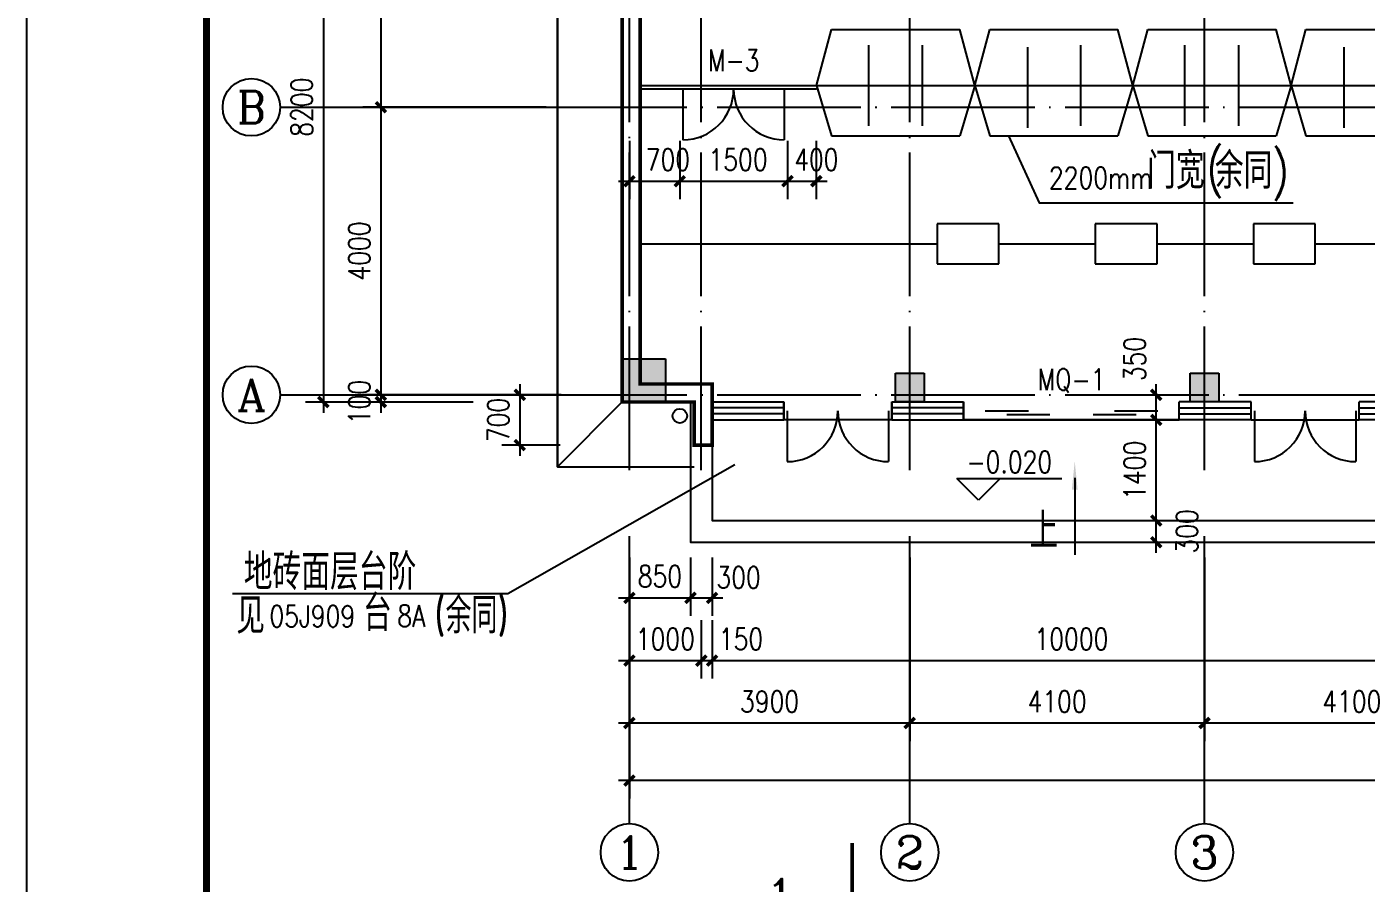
# Model space of a CAD drawing. Extents: x 535358 to 858566, y -185481 to -98609.
# Drawn here: x 711784 to 730418, y -143660 to -131748 of the extents above; entities that cross this region are included whole.
import ezdxf
from ezdxf.enums import TextEntityAlignment as Align

# ---------------------------------------------------------------- set-up
doc = ezdxf.new("R2010")
doc.units = 0
doc.header["$LTSCALE"] = 1000
doc.header["$MEASUREMENT"] = 0
doc.linetypes.add('DOTE', pattern=[2.42, 2, -0.2, 0.02, -0.2])
doc.layers.get('0').update_dxf_attribs({"linetype": 'CONTINUOUS'})
doc.layers.get('DEFPOINTS').update_dxf_attribs({"linetype": 'CONTINUOUS'})
for name, color, linetype in [('1', 3, 'CONTINUOUS'), ('APRO', 2, 'CONTINUOUS'), ('AXIS', 3, 'CONTINUOUS'), ('AXIS_TEXT', 3, 'CONTINUOUS'), ('COLUMN', 7, 'CONTINUOUS'), ('DOTE', 1, 'DOTE'), ('LEVL', 3, 'CONTINUOUS'), ('PUB_DIM', 3, 'CONTINUOUS'), ('PUB_SYMB', 3, 'CONTINUOUS'), ('PUB_SYMB_TEXT', 7, 'CONTINUOUS'), ('PUB_TEXT', 7, 'CONTINUOUS'), ('PUB_TITLE', 4, 'CONTINUOUS'), ('PUB_WALL', 255, 'CONTINUOUS'), ('ROOF', 4, 'CONTINUOUS'), ('SOLID_HATCH', 251, 'CONTINUOUS'), ('STAIR', 2, 'CONTINUOUS'), ('WALL', 151, 'CONTINUOUS'), ('WINDOW', 2, 'CONTINUOUS'), ('WINDOW_GROUND', 2, 'CONTINUOUS'), ('WINDOW_TEXT', 7, 'CONTINUOUS'), ('变形缝线', 8, 'CONTINUOUS')]:
    doc.layers.add(name, color=color, linetype=linetype)
doc.styles.add('-GBCBIGGBENOR', font='GBENOR.shx', dxfattribs={"bigfont": 'GBCBIG.shx'})
doc.styles.add('-HZTXTGBENOR', font='GBENOR.shx', dxfattribs={"bigfont": 'HZTXT.shx'})
doc.styles.add('_HZTXT', font='txt.shx', dxfattribs={"width": 0.8, "bigfont": 'HZTXT.shx'})
doc.styles.add('_SIMPLEX', font='SIMPLEX.shx', dxfattribs={"width": 0.8})
doc.styles.add('COMP', font='COMPLEX.shx', dxfattribs={"bigfont": 'hztxt'})
doc.styles.add('COMPLEX', font='COMPLEX.shx')
doc.styles.add('dim_font', font='SIMPLEX.shx', dxfattribs={"width": 0.8})
doc.styles.add('SIMPLEX', font='SIMPLEX.SHX')
doc.dimstyles.new('DIMN', dxfattribs={"dimtxt": 300, "dimasz": 100, "dimexe": 250, "dimexo": 300, "dimgap": 0, "dimtad": 0, "dimdec": 0, "dimzin": 0, "dimdsep": 46, "dimtxsty": 'dim_font', "dimblk": 'ARCHTICK', "dimcen": 0.09, "dimdle": 150, "dimclrt": 7, "dimazin": 0, "dimtfac": 1, "dimtdec": 0, "dimtix": 1, "dimtmove": 2, "dimatfit": 3, "dimldrblk": 'ARCHTICK', "dimfxl": 1, "dimtvp": 1, "dimtolj": 1, "dimtzin": 0, "dimarcsym": 0})

# ---------------------------------------------------------------- blocks, each defined once
blk = doc.blocks.new('_wblk')
for p, q in [((-0.5, 0.5), (0.5, 0.5)), ((0.5, 0.167), (-0.5, 0.167)), ((0.5, -0.167), (-0.5, -0.167)), ((-0.5, -0.5), (0.5, -0.5))]:
    blk.add_line(p, q)
at = {"layer": 'WINDOW_TEXT', "style": 'SIMPLEX', "flags": 9}
blk.add_attdef('A', text='', height=1, dxfattribs=at).set_placement((0, 1.5), align=Align.MIDDLE)
blk = doc.blocks.new('_dblk1')
for p, q in [((-0.47, 0), (-0.47, -0.47)), ((0.47, 0), (0.47, -0.47))]:
    blk.add_line(p, q)
for centre, start, end in [((-0.47, 0), 270, 0), ((0.47, 0), 180, 270)]:
    blk.add_arc(centre, 0.47, start, end)
at = {"layer": 'WINDOW_TEXT', "style": 'SIMPLEX', "flags": 9}
blk.add_attdef('A', text='', height=1, dxfattribs=at).set_placement((0, 1.5), align=Align.MIDDLE)
blk = doc.blocks.new('UC1E3PXU')
for p, q in [((-0.375, 0.1111), (-0.125, 0.1111)), ((0.125, 0.1111), (0.375, 0.1111)), ((-0.25, -0.1111), (-0.5, -0.1111)), ((0.5, -0.1111), (0.25, -0.1111))]:
    blk.add_line(p, q)
blk = doc.blocks.new('_FZH')
for p, q in [((-0.5, 0.5), (-0.5, -0.5)), ((0.5, 0.5), (-0.5, 0.5)), ((0.5, -0.5), (0.5, 0.5)), ((-0.5, -0.5), (0.5, -0.5))]:
    blk.add_line(p, q)
at = {"layer": 'SOLID_HATCH'}
blk.add_solid([(0.5, 0.5), (0.5, -0.5), (-0.5, 0.5), (-0.5, -0.5)], dxfattribs=at)
blk = doc.blocks.new('_A3ZZY')
for p, q in [((-0.47, 0), (-0.47, -0.47)), ((0.47, 0), (0.47, -0.47))]:
    blk.add_line(p, q)
for centre, start, end in [((-0.47, 0), 270, 0), ((0.47, 0), 180, 270)]:
    blk.add_arc(centre, 0.47, start, end)
blk = doc.blocks.new('_archtick')
at = {"const_width": 0.5}
blk.add_lwpolyline([(-0.7, -0.7), (0.7, 0.7)], dxfattribs=at)
blk = doc.blocks.new('*D252')
at = {"layer": 'DEFPOINTS', "color": 0, "transparency": 16777216}
for p in [(720168, -133035), (720868, -133035), (720868, -133896)]:
    blk.add_point(p, dxfattribs=at)
at = {"layer": 'PUB_DIM', "color": 0, "lineweight": -2, "transparency": 16777216}
for p, q in [((720168, -133335), (720168, -134146)), ((720868, -133335), (720868, -134146)), ((720018, -133896), (721018, -133896))]:
    blk.add_line(p, q, dxfattribs=at)
at = {"layer": 'PUB_DIM', "color": 0, "lineweight": -2, "transparency": 16777216, "xscale": 100, "yscale": 100, "zscale": 100, "rotation": 180}
blk.add_blockref('_archtick', (720168, -133896), dxfattribs=at)
at = {"layer": 'PUB_DIM', "color": 0, "lineweight": -2, "transparency": 16777216, "xscale": 100, "yscale": 100, "zscale": 100}
blk.add_blockref('_archtick', (720868, -133896), dxfattribs=at)
at = {"layer": 'PUB_DIM', "color": 7, "transparency": 16777216, "insert": (720703, -133596), "char_height": 300, "attachment_point": 5, "style": 'dim_font'}
blk.add_mtext('\\A1;700', dxfattribs=at)
blk = doc.blocks.new('_axiso')
blk.add_circle((0, 0), 0.5)
at = {"layer": 'AXIS_TEXT', "style": 'COMPLEX', "width": 1.041667}
blk.add_attdef('A', text='', height=0.56, dxfattribs=at).set_placement((-0.25, -0.28), (0.25, -0.28), align=Align.FIT)
blk = doc.blocks.new('*D256')
at = {"layer": 'AXIS', "color": 0, "lineweight": -2, "transparency": 16777216}
for p, q in [((716710, -128717), (716710, -133017)), ((719010, -128867), (716460, -128867)), ((719010, -132867), (716460, -132867))]:
    blk.add_line(p, q, dxfattribs=at)
at = {"layer": 'DEFPOINTS', "color": 0, "transparency": 16777216}
for p in [(719310, -128867), (716710, -132867), (719310, -132867)]:
    blk.add_point(p, dxfattribs=at)
at = {"layer": 'AXIS', "color": 0, "lineweight": -2, "transparency": 16777216, "xscale": 100, "yscale": 100, "zscale": 100}
for p, rotation in [((716710, -128867), 90), ((716710, -132867), 270)]:
    blk.add_blockref('_archtick', p, dxfattribs=dict(at, rotation=rotation))
at = {"layer": 'AXIS', "color": 7, "transparency": 16777216, "insert": (716410, -130867), "char_height": 300, "attachment_point": 5, "rotation": 90, "style": 'dim_font'}
blk.add_mtext('\\A1;4000', dxfattribs=at)
blk = doc.blocks.new('*D257')
at = {"layer": 'AXIS', "color": 0, "lineweight": -2, "transparency": 16777216}
for p, q in [((716710, -132717), (716710, -137017)), ((719010, -132867), (716460, -132867)), ((719010, -136867), (716460, -136867))]:
    blk.add_line(p, q, dxfattribs=at)
at = {"layer": 'DEFPOINTS', "color": 0, "transparency": 16777216}
for p in [(719310, -132867), (716710, -136867), (719310, -136867)]:
    blk.add_point(p, dxfattribs=at)
at = {"layer": 'AXIS', "color": 0, "lineweight": -2, "transparency": 16777216, "xscale": 100, "yscale": 100, "zscale": 100}
for p, rotation in [((716710, -132867), 90), ((716710, -136867), 270)]:
    blk.add_blockref('_archtick', p, dxfattribs=dict(at, rotation=rotation))
at = {"layer": 'AXIS', "color": 7, "transparency": 16777216, "insert": (716410, -134867), "char_height": 300, "attachment_point": 5, "rotation": 90, "style": 'dim_font'}
blk.add_mtext('\\A1;4000', dxfattribs=at)
blk = doc.blocks.new('*D258')
at = {"layer": 'AXIS', "color": 0, "lineweight": -2, "transparency": 16777216}
for p, q in [((716710, -136717), (716710, -137117)), ((719010, -136867), (716460, -136867)), ((717993, -136967), (716460, -136967))]:
    blk.add_line(p, q, dxfattribs=at)
at = {"layer": 'DEFPOINTS', "color": 0, "transparency": 16777216}
for p in [(719310, -136867), (716710, -136967), (718293, -136967)]:
    blk.add_point(p, dxfattribs=at)
at = {"layer": 'AXIS', "color": 0, "lineweight": -2, "transparency": 16777216, "xscale": 100, "yscale": 100, "zscale": 100}
for p, rotation in [((716710, -136867), 90), ((716710, -136967), 270)]:
    blk.add_blockref('_archtick', p, dxfattribs=dict(at, rotation=rotation))
at = {"layer": 'AXIS', "color": 7, "transparency": 16777216, "insert": (716410, -136968), "char_height": 300, "attachment_point": 5, "rotation": 90, "style": 'dim_font'}
blk.add_mtext('\\A1;100', dxfattribs=at)
blk = doc.blocks.new('*D259')
at = {"layer": 'AXIS', "color": 0, "lineweight": -2, "transparency": 16777216}
for p, q in [((715910, -128617), (715910, -137117)), ((717993, -128767), (715660, -128767)), ((717993, -136967), (715660, -136967))]:
    blk.add_line(p, q, dxfattribs=at)
at = {"layer": 'DEFPOINTS', "color": 0, "transparency": 16777216}
for p in [(718293, -128767), (715910, -136967), (718293, -136967)]:
    blk.add_point(p, dxfattribs=at)
at = {"layer": 'AXIS', "color": 0, "lineweight": -2, "transparency": 16777216, "xscale": 100, "yscale": 100, "zscale": 100}
for p, rotation in [((715910, -128767), 90), ((715910, -136967), 270)]:
    blk.add_blockref('_archtick', p, dxfattribs=dict(at, rotation=rotation))
at = {"layer": 'AXIS', "color": 7, "transparency": 16777216, "insert": (715610, -132867), "char_height": 300, "attachment_point": 5, "rotation": 90, "style": 'dim_font'}
blk.add_mtext('\\A1;8200', dxfattribs=at)
blk = doc.blocks.new('*D265')
at = {"layer": 'AXIS', "color": 0, "lineweight": -2, "transparency": 16777216}
for p, q in [((728168, -139132), (728168, -141682)), ((732268, -139132), (732268, -141682)), ((732418, -141432), (728018, -141432))]:
    blk.add_line(p, q, dxfattribs=at)
at = {"layer": 'DEFPOINTS', "color": 0, "transparency": 16777216}
for p in [(728168, -138832), (732268, -138832), (728168, -141432)]:
    blk.add_point(p, dxfattribs=at)
at = {"layer": 'AXIS', "color": 0, "lineweight": -2, "transparency": 16777216, "xscale": 100, "yscale": 100, "zscale": 100, "rotation": 180}
blk.add_blockref('_archtick', (728168, -141432), dxfattribs=at)
at = {"layer": 'AXIS', "color": 0, "lineweight": -2, "transparency": 16777216, "xscale": 100, "yscale": 100, "zscale": 100}
blk.add_blockref('_archtick', (732268, -141432), dxfattribs=at)
at = {"layer": 'AXIS', "color": 7, "transparency": 16777216, "insert": (730218, -141132), "char_height": 300, "attachment_point": 5, "style": 'dim_font'}
blk.add_mtext('\\A1;4100', dxfattribs=at)
blk = doc.blocks.new('*D266')
at = {"layer": 'AXIS', "color": 0, "lineweight": -2, "transparency": 16777216}
for p, q in [((724068, -139132), (724068, -141682)), ((728168, -139132), (728168, -141682)), ((728318, -141432), (723918, -141432))]:
    blk.add_line(p, q, dxfattribs=at)
at = {"layer": 'DEFPOINTS', "color": 0, "transparency": 16777216}
for p in [(724068, -138832), (728168, -138832), (724068, -141432)]:
    blk.add_point(p, dxfattribs=at)
at = {"layer": 'AXIS', "color": 0, "lineweight": -2, "transparency": 16777216, "xscale": 100, "yscale": 100, "zscale": 100, "rotation": 180}
blk.add_blockref('_archtick', (724068, -141432), dxfattribs=at)
at = {"layer": 'AXIS', "color": 0, "lineweight": -2, "transparency": 16777216, "xscale": 100, "yscale": 100, "zscale": 100}
blk.add_blockref('_archtick', (728168, -141432), dxfattribs=at)
at = {"layer": 'AXIS', "color": 7, "transparency": 16777216, "insert": (726118, -141132), "char_height": 300, "attachment_point": 5, "style": 'dim_font'}
blk.add_mtext('\\A1;4100', dxfattribs=at)
blk = doc.blocks.new('*D267')
at = {"layer": 'AXIS', "color": 0, "lineweight": -2, "transparency": 16777216}
for p, q in [((720168, -139132), (720168, -141682)), ((724068, -139132), (724068, -141682)), ((724218, -141432), (720018, -141432))]:
    blk.add_line(p, q, dxfattribs=at)
at = {"layer": 'DEFPOINTS', "color": 0, "transparency": 16777216}
for p in [(720168, -138832), (724068, -138832), (720168, -141432)]:
    blk.add_point(p, dxfattribs=at)
at = {"layer": 'AXIS', "color": 0, "lineweight": -2, "transparency": 16777216, "xscale": 100, "yscale": 100, "zscale": 100, "rotation": 180}
blk.add_blockref('_archtick', (720168, -141432), dxfattribs=at)
at = {"layer": 'AXIS', "color": 0, "lineweight": -2, "transparency": 16777216, "xscale": 100, "yscale": 100, "zscale": 100}
blk.add_blockref('_archtick', (724068, -141432), dxfattribs=at)
at = {"layer": 'AXIS', "color": 7, "transparency": 16777216, "insert": (722118, -141132), "char_height": 300, "attachment_point": 5, "style": 'dim_font'}
blk.add_mtext('\\A1;3900', dxfattribs=at)
blk = doc.blocks.new('*D157')
at = {"layer": 'AXIS', "color": 0, "lineweight": -2, "transparency": 16777216}
for p, q in [((720168, -139132), (720168, -142482)), ((747268, -139132), (747268, -142482)), ((747418, -142232), (720018, -142232))]:
    blk.add_line(p, q, dxfattribs=at)
at = {"layer": 'DEFPOINTS', "color": 0, "transparency": 16777216}
for p in [(720168, -138832), (747268, -138832), (720168, -142232)]:
    blk.add_point(p, dxfattribs=at)
at = {"layer": 'AXIS', "color": 0, "lineweight": -2, "transparency": 16777216, "xscale": 100, "yscale": 100, "zscale": 100, "rotation": 180}
blk.add_blockref('_archtick', (720168, -142232), dxfattribs=at)
at = {"layer": 'AXIS', "color": 0, "lineweight": -2, "transparency": 16777216, "xscale": 100, "yscale": 100, "zscale": 100}
blk.add_blockref('_archtick', (747268, -142232), dxfattribs=at)
at = {"layer": 'AXIS', "color": 7, "transparency": 16777216, "insert": (733718, -141932), "char_height": 300, "attachment_point": 5, "style": 'dim_font'}
blk.add_mtext('\\A1;27100', dxfattribs=at)
blk = doc.blocks.new('_ARROW')
blk.add_solid([(0, 0), (-1, 0.1), (-1, -0.1)])
blk = doc.blocks.new('_section')
at = {"const_width": 0.1}
blk.add_lwpolyline([(1, 0), (0, 0), (0, 1.5)], dxfattribs=at)
at = {"layer": 'PUB_SYMB_TEXT', "style": 'COMP'}
blk.add_attdef('A', text='', height=1, dxfattribs=at).set_placement((2, 0), align=Align.MIDDLE)
blk = doc.blocks.new('*D166')
at = {"layer": 'DEFPOINTS', "color": 0, "transparency": 16777216}
for p in [(726635, -137217), (727497, -137217), (726635, -138617)]:
    blk.add_point(p, dxfattribs=at)
at = {"layer": 'PUB_DIM', "color": 0, "lineweight": -2, "transparency": 16777216}
for p, q in [((727497, -138767), (727497, -137067)), ((726935, -137217), (727747, -137217)), ((726935, -138617), (727747, -138617))]:
    blk.add_line(p, q, dxfattribs=at)
at = {"layer": 'PUB_DIM', "color": 0, "lineweight": -2, "transparency": 16777216, "xscale": 100, "yscale": 100, "zscale": 100}
for p, rotation in [((727497, -137217), 90), ((727497, -138617), 270)]:
    blk.add_blockref('_archtick', p, dxfattribs=dict(at, rotation=rotation))
at = {"layer": 'PUB_DIM', "color": 7, "transparency": 16777216, "insert": (727197, -137917), "char_height": 300, "attachment_point": 5, "rotation": 90, "style": 'dim_font'}
blk.add_mtext('\\A1;1400', dxfattribs=at)
blk = doc.blocks.new('*D167')
at = {"layer": 'DEFPOINTS', "color": 0, "transparency": 16777216}
for p in [(726635, -138617), (727497, -138617), (726635, -138917)]:
    blk.add_point(p, dxfattribs=at)
at = {"layer": 'PUB_DIM', "color": 0, "lineweight": -2, "transparency": 16777216}
for p, q in [((726935, -138617), (727747, -138617)), ((727497, -139067), (727497, -138467)), ((726935, -138917), (727747, -138917))]:
    blk.add_line(p, q, dxfattribs=at)
at = {"layer": 'PUB_DIM', "color": 0, "lineweight": -2, "transparency": 16777216, "xscale": 100, "yscale": 100, "zscale": 100}
for p, rotation in [((727497, -138617), 90), ((727497, -138917), 270)]:
    blk.add_blockref('_archtick', p, dxfattribs=dict(at, rotation=rotation))
at = {"layer": 'PUB_DIM', "color": 7, "transparency": 16777216, "insert": (727924, -138767), "char_height": 300, "attachment_point": 5, "rotation": 90, "style": 'dim_font'}
blk.add_mtext('\\A1;300', dxfattribs=at)
blk = doc.blocks.new('*D227')
at = {"layer": 'DEFPOINTS', "color": 0, "transparency": 16777216}
for p in [(720168, -139702), (721168, -139702), (721168, -140564)]:
    blk.add_point(p, dxfattribs=at)
at = {"layer": 'PUB_DIM', "color": 0, "lineweight": -2, "transparency": 16777216}
for p, q in [((720168, -140002), (720168, -140814)), ((721168, -140002), (721168, -140814)), ((720018, -140564), (721318, -140564))]:
    blk.add_line(p, q, dxfattribs=at)
at = {"layer": 'PUB_DIM', "color": 0, "lineweight": -2, "transparency": 16777216, "xscale": 100, "yscale": 100, "zscale": 100, "rotation": 180}
blk.add_blockref('_archtick', (720168, -140564), dxfattribs=at)
at = {"layer": 'PUB_DIM', "color": 0, "lineweight": -2, "transparency": 16777216, "xscale": 100, "yscale": 100, "zscale": 100}
blk.add_blockref('_archtick', (721168, -140564), dxfattribs=at)
at = {"layer": 'PUB_DIM', "color": 7, "transparency": 16777216, "insert": (720668, -140264), "char_height": 300, "attachment_point": 5, "style": 'dim_font'}
blk.add_mtext('\\A1;1000', dxfattribs=at)
blk = doc.blocks.new('*D238')
at = {"layer": 'DEFPOINTS', "color": 0, "transparency": 16777216}
for p in [(726635, -136867), (727497, -136867), (726635, -137217)]:
    blk.add_point(p, dxfattribs=at)
at = {"layer": 'PUB_DIM', "color": 0, "lineweight": -2, "transparency": 16777216}
for p, q in [((727497, -137367), (727497, -136717)), ((726935, -136867), (727747, -136867)), ((726935, -137217), (727747, -137217))]:
    blk.add_line(p, q, dxfattribs=at)
at = {"layer": 'PUB_DIM', "color": 0, "lineweight": -2, "transparency": 16777216, "xscale": 100, "yscale": 100, "zscale": 100}
for p, rotation in [((727497, -136867), 90), ((727497, -137217), 270)]:
    blk.add_blockref('_archtick', p, dxfattribs=dict(at, rotation=rotation))
at = {"layer": 'PUB_DIM', "color": 7, "transparency": 16777216, "insert": (727197, -136369), "char_height": 300, "attachment_point": 5, "rotation": 90, "style": 'dim_font'}
blk.add_mtext('\\A1;350', dxfattribs=at)
blk = doc.blocks.new('*D240')
at = {"layer": 'DEFPOINTS', "color": 0, "transparency": 16777216}
for p in [(719518, -136867), (718643, -137567), (719504, -137567)]:
    blk.add_point(p, dxfattribs=at)
at = {"layer": 'PUB_DIM', "color": 0, "lineweight": -2, "transparency": 16777216}
for p, q in [((718643, -136717), (718643, -137717)), ((719218, -136867), (718393, -136867)), ((719204, -137567), (718393, -137567))]:
    blk.add_line(p, q, dxfattribs=at)
at = {"layer": 'PUB_DIM', "color": 0, "lineweight": -2, "transparency": 16777216, "xscale": 100, "yscale": 100, "zscale": 100}
for p, rotation in [((718643, -136867), 90), ((718643, -137567), 270)]:
    blk.add_blockref('_archtick', p, dxfattribs=dict(at, rotation=rotation))
at = {"layer": 'PUB_DIM', "color": 7, "transparency": 16777216, "insert": (718343, -137217), "char_height": 300, "attachment_point": 5, "rotation": 90, "style": 'dim_font'}
blk.add_mtext('\\A1;700', dxfattribs=at)
blk = doc.blocks.new('*D248')
at = {"layer": 'DEFPOINTS', "color": 0, "transparency": 16777216}
for p in [(720868, -133035), (722368, -133035), (722368, -133896)]:
    blk.add_point(p, dxfattribs=at)
at = {"layer": 'PUB_DIM', "color": 0, "lineweight": -2, "transparency": 16777216}
for p, q in [((720868, -133335), (720868, -134146)), ((722368, -133335), (722368, -134146)), ((720718, -133896), (722518, -133896))]:
    blk.add_line(p, q, dxfattribs=at)
at = {"layer": 'PUB_DIM', "color": 0, "lineweight": -2, "transparency": 16777216, "xscale": 100, "yscale": 100, "zscale": 100, "rotation": 180}
blk.add_blockref('_archtick', (720868, -133896), dxfattribs=at)
at = {"layer": 'PUB_DIM', "color": 0, "lineweight": -2, "transparency": 16777216, "xscale": 100, "yscale": 100, "zscale": 100}
blk.add_blockref('_archtick', (722368, -133896), dxfattribs=at)
at = {"layer": 'PUB_DIM', "color": 7, "transparency": 16777216, "insert": (721680, -133596), "char_height": 300, "attachment_point": 5, "style": 'dim_font'}
blk.add_mtext('\\A1;1500', dxfattribs=at)
blk = doc.blocks.new('*D249')
at = {"layer": 'DEFPOINTS', "color": 0, "transparency": 16777216}
for p in [(722368, -133035), (722768, -133035), (722768, -133896)]:
    blk.add_point(p, dxfattribs=at)
at = {"layer": 'PUB_DIM', "color": 0, "lineweight": -2, "transparency": 16777216}
for p, q in [((722368, -133335), (722368, -134146)), ((722768, -133335), (722768, -134146)), ((722218, -133896), (722918, -133896))]:
    blk.add_line(p, q, dxfattribs=at)
at = {"layer": 'PUB_DIM', "color": 0, "lineweight": -2, "transparency": 16777216, "xscale": 100, "yscale": 100, "zscale": 100, "rotation": 180}
blk.add_blockref('_archtick', (722368, -133896), dxfattribs=at)
at = {"layer": 'PUB_DIM', "color": 0, "lineweight": -2, "transparency": 16777216, "xscale": 100, "yscale": 100, "zscale": 100}
blk.add_blockref('_archtick', (722768, -133896), dxfattribs=at)
at = {"layer": 'PUB_DIM', "color": 7, "transparency": 16777216, "insert": (722768, -133596), "char_height": 300, "attachment_point": 5, "style": 'dim_font'}
blk.add_mtext('\\A1;400', dxfattribs=at)
blk = doc.blocks.new('*D1121')
at = {"layer": 'DEFPOINTS', "color": 0, "transparency": 16777216}
for p in [(721168, -139702), (721318, -139702), (721318, -140564)]:
    blk.add_point(p, dxfattribs=at)
at = {"layer": 'PUB_DIM', "color": 0, "lineweight": -2, "transparency": 16777216}
for p, q in [((721168, -140002), (721168, -140814)), ((721318, -140002), (721318, -140814)), ((721018, -140564), (721468, -140564))]:
    blk.add_line(p, q, dxfattribs=at)
at = {"layer": 'PUB_DIM', "color": 0, "lineweight": -2, "transparency": 16777216, "xscale": 100, "yscale": 100, "zscale": 100, "rotation": 180}
blk.add_blockref('_archtick', (721168, -140564), dxfattribs=at)
at = {"layer": 'PUB_DIM', "color": 0, "lineweight": -2, "transparency": 16777216, "xscale": 100, "yscale": 100, "zscale": 100}
blk.add_blockref('_archtick', (721318, -140564), dxfattribs=at)
at = {"layer": 'PUB_DIM', "color": 7, "transparency": 16777216, "insert": (721721, -140264), "char_height": 300, "attachment_point": 5, "style": 'dim_font'}
blk.add_mtext('\\A1;150', dxfattribs=at)
blk = doc.blocks.new('*D1131')
at = {"layer": 'DEFPOINTS', "color": 0, "transparency": 16777216}
for p in [(720168, -138829), (721018, -138829), (721018, -139691)]:
    blk.add_point(p, dxfattribs=at)
at = {"layer": 'PUB_DIM', "color": 0, "lineweight": -2, "transparency": 16777216}
for p, q in [((720168, -139129), (720168, -139941)), ((721018, -139129), (721018, -139941)), ((720018, -139691), (721168, -139691))]:
    blk.add_line(p, q, dxfattribs=at)
at = {"layer": 'PUB_DIM', "color": 0, "lineweight": -2, "transparency": 16777216, "xscale": 100, "yscale": 100, "zscale": 100, "rotation": 180}
blk.add_blockref('_archtick', (720168, -139691), dxfattribs=at)
at = {"layer": 'PUB_DIM', "color": 0, "lineweight": -2, "transparency": 16777216, "xscale": 100, "yscale": 100, "zscale": 100}
blk.add_blockref('_archtick', (721018, -139691), dxfattribs=at)
at = {"layer": 'PUB_DIM', "color": 7, "transparency": 16777216, "insert": (720593, -139391), "char_height": 300, "attachment_point": 5, "style": 'dim_font'}
blk.add_mtext('\\A1;850', dxfattribs=at)
blk = doc.blocks.new('*D1127')
at = {"layer": 'DEFPOINTS', "color": 0, "transparency": 16777216}
for p in [(721018, -138829), (721318, -138829), (721318, -139691)]:
    blk.add_point(p, dxfattribs=at)
at = {"layer": 'PUB_DIM', "color": 0, "lineweight": -2, "transparency": 16777216}
for p, q in [((721018, -139129), (721018, -139941)), ((721318, -139129), (721318, -139941)), ((720868, -139691), (721468, -139691))]:
    blk.add_line(p, q, dxfattribs=at)
at = {"layer": 'PUB_DIM', "color": 0, "lineweight": -2, "transparency": 16777216, "xscale": 100, "yscale": 100, "zscale": 100, "rotation": 180}
blk.add_blockref('_archtick', (721018, -139691), dxfattribs=at)
at = {"layer": 'PUB_DIM', "color": 0, "lineweight": -2, "transparency": 16777216, "xscale": 100, "yscale": 100, "zscale": 100}
blk.add_blockref('_archtick', (721318, -139691), dxfattribs=at)
at = {"layer": 'PUB_DIM', "color": 7, "transparency": 16777216, "insert": (721687, -139407), "char_height": 300, "attachment_point": 5, "style": 'dim_font'}
blk.add_mtext('\\A1;300', dxfattribs=at)
blk = doc.blocks.new('*D1128')
at = {"layer": 'DEFPOINTS', "color": 0, "transparency": 16777216}
for p in [(721318, -139702), (731318, -139790), (731318, -140564)]:
    blk.add_point(p, dxfattribs=at)
at = {"layer": 'PUB_DIM', "color": 0, "lineweight": -2, "transparency": 16777216}
for p, q in [((721318, -140002), (721318, -140814)), ((731318, -140090), (731318, -140814)), ((721168, -140564), (731468, -140564))]:
    blk.add_line(p, q, dxfattribs=at)
at = {"layer": 'PUB_DIM', "color": 0, "lineweight": -2, "transparency": 16777216, "xscale": 100, "yscale": 100, "zscale": 100, "rotation": 180}
blk.add_blockref('_archtick', (721318, -140564), dxfattribs=at)
at = {"layer": 'PUB_DIM', "color": 0, "lineweight": -2, "transparency": 16777216, "xscale": 100, "yscale": 100, "zscale": 100}
blk.add_blockref('_archtick', (731318, -140564), dxfattribs=at)
at = {"layer": 'PUB_DIM', "color": 7, "transparency": 16777216, "insert": (726318, -140264), "char_height": 300, "attachment_point": 5, "style": 'dim_font'}
blk.add_mtext('\\A1;10000', dxfattribs=at)

msp = doc.modelspace()

# ---------------------------------------------------------------- linework, layer by layer
at = {"color": 5}
for p, q in [((722772.2, -132565.1), (722980.7, -131786.8)), ((724972.2, -132565.1), (724763.7, -131786.8)), ((724972.2, -132565.1), (725180.7, -131786.8)), ((727172.2, -132565.1), (726963.7, -131786.8)), ((727172.2, -132565.1), (727380.7, -131786.8)), ((729372.2, -132565.1), (729163.7, -131786.8)), ((729372.2, -132565.1), (729580.7, -131786.8)), ((723497.3, -133124.3), (723497.3, -132006)), ((724247, -133124.3), (724247, -132006)), ((725710.5, -133151.4), (725710.5, -132033.1)), ((726447, -133124.3), (726447, -132006)), ((727897.3, -133124.3), (727897.3, -132006)), ((728647, -133124.3), (728647, -132006)), ((730110.5, -133151.4), (730110.5, -132033.1)), ((722772.2, -132565.1), (722980.7, -133266.8)), ((722772.2, -132565.1), (731572.2, -132565.1)), ((724972.2, -132565.1), (724763.7, -133266.8)), ((724972.2, -132565.1), (725180.7, -133266.8)), ((727172.2, -132565.1), (726963.7, -133266.8)), ((727172.2, -132565.1), (727380.7, -133266.8)), ((729372.2, -132565.1), (729163.7, -133266.8)), ((729372.2, -132565.1), (729580.7, -133266.8)), ((722980.7, -133266.8), (724763.7, -133266.8)), ((727380.7, -133266.8), (729163.7, -133266.8))]:
    msp.add_line(p, q, dxfattribs=at)
for p, q in [((720318.2, -132565.1), (722772.2, -132565.1)), ((722772.2, -132615.1), (720318.2, -132615.1))]:
    msp.add_line(p, q)
for points in [[(722980.7, -131786.8), (724763.7, -131786.8)], [(725180.7, -131786.8), (726963.7, -131786.8)], [(727380.7, -131786.8), (729163.7, -131786.8)], [(729580.7, -131786.8), (731363.7, -131786.8)], [(725180.7, -133266.8), (726963.7, -133266.8)], [(729580.7, -133266.8), (731363.7, -133266.8)]]:
    msp.add_lwpolyline(points, dxfattribs=at)
at = {"layer": '1'}
msp.add_lwpolyline([(725439.8, -133266.8), (725869.9, -134196.9), (729400.4, -134196.9)], dxfattribs=at)
at = {"layer": 'APRO'}
for points in [[(719168.2, -137866.8), (719168.2, -137866.8), (719168.2, -128766.8), (719168.2, -127866.8), (721018.2, -127866.8)], [(719168.2, -127866.8), (719168.2, -127866.8), (719168.2, -136966.8), (719168.2, -137866.8), (721068.2, -137866.8)], [(719168.2, -137866.8), (720068.2, -136966.8)]]:
    msp.add_lwpolyline(points, dxfattribs=at)
at = {"layer": 'AXIS'}
for p, q in [((715309.8, -132866.8), (719309.8, -132866.8)), ((715309.8, -136866.8), (719309.8, -136866.8)), ((720168.2, -142831.5), (720168.2, -138831.5)), ((724068.2, -142831.5), (724068.2, -138831.5)), ((728168.2, -142831.5), (728168.2, -138831.5))]:
    msp.add_line(p, q, dxfattribs=at)
at = {"layer": 'DOTE'}
for p, q in [((720168.2, -137916.8), (720168.2, -126583.5)), ((721168.2, -137916.8), (721168.2, -126583.5)), ((724068.2, -137916.8), (724068.2, -126583.5)), ((728168.2, -137916.8), (728168.2, -126583.5)), ((718968.2, -132866.8), (748568.2, -132866.8)), ((718968.2, -136866.8), (748568.2, -136866.8))]:
    msp.add_line(p, q, dxfattribs=at)
at = {"layer": 'LEVL'}
for p, q in [((725025.3, -138332.2), (724725.3, -138032.2)), ((724725.3, -138032.2), (725325.3, -138032.2)), ((725325.3, -138032.2), (725025.3, -138332.2)), ((725025.3, -138032.2), (726186, -138032.2))]:
    msp.add_line(p, q, dxfattribs=at)
at = {"layer": 'PUB_SYMB', "ltscale": 0.001}
msp.add_line((718477.2, -139629.9), (721632.9, -137837.2), dxfattribs=at)
at = {"layer": 'PUB_SYMB'}
msp.add_lwpolyline([(726363.6, -138020.1), (726363.6, -139090.9)], dxfattribs=at)
at = {"layer": 'PUB_SYMB', "ltscale": 0.001}
msp.add_lwpolyline([(714646.3, -139629.9), (718477.2, -139629.9)], dxfattribs=at)
at = {"layer": 'PUB_TITLE'}
msp.add_lwpolyline([(711784.3, -162258.4), (711784.3, -120258.4), (771184.3, -120258.4), (771184.3, -162258.4)], close=True, dxfattribs=at)
at = {"layer": 'PUB_TITLE', "const_width": 100}
msp.add_lwpolyline([(714284.3, -161258.4), (770184.3, -161258.4), (770184.3, -121258.4), (714284.3, -121258.4)], close=True, dxfattribs=at)
at = {"layer": 'PUB_WALL', "const_width": 50}
msp.add_lwpolyline([(721068.2, -128516.8), (721068.2, -128166.8), (721318.2, -128166.8), (721318.2, -128516.8), (721318.2, -128766.8), (721318.2, -129016.8), (720318.2, -129016.8), (720318.2, -136716.8), (721318.2, -136716.8), (721318.2, -136966.8), (721318.2, -137216.8), (721318.2, -137566.8), (721068.2, -137566.8), (721068.2, -137216.8), (721068.2, -136966.8), (720068.2, -136966.8), (720068.2, -128766.8), (721068.2, -128766.8), (721068.2, -128516.8)], dxfattribs=at)
at = {"layer": 'ROOF'}
msp.add_circle((720869.7, -137160.9), 100, dxfattribs=at)
at = {"layer": 'STAIR'}
for points in [[(721018.2, -136966.8), (721018.2, -138916.8), (731618.2, -138916.8), (731618.2, -136966.8)], [(721318.2, -137566.8), (721318.2, -138616.8), (731318.2, -138616.8), (731318.2, -137566.8)]]:
    msp.add_lwpolyline(points, dxfattribs=at)
at = {"layer": 'WALL'}
for p, q in [((720068.2, -136966.8), (720068.2, -128766.8)), ((720318.2, -136716.8), (720318.2, -129016.8)), ((725309.6, -134486.8), (724449.6, -134486.8)), ((724449.6, -134486.8), (724449.6, -135046.8)), ((725309.6, -135046.8), (725309.6, -134486.8)), ((727509.6, -134486.8), (726649.6, -134486.8)), ((726649.6, -134486.8), (726649.6, -135046.8)), ((727509.6, -135046.8), (727509.6, -134486.8)), ((729709.6, -134486.8), (728849.6, -134486.8)), ((728849.6, -134486.8), (728849.6, -135046.8)), ((729709.6, -135046.8), (729709.6, -134486.8)), ((724449.6, -135046.8), (725309.6, -135046.8)), ((726649.6, -135046.8), (727509.6, -135046.8)), ((728849.6, -135046.8), (729709.6, -135046.8)), ((721318.2, -136716.8), (720318.2, -136716.8)), ((721318.2, -136966.8), (721318.2, -136716.8)), ((721068.2, -136966.8), (720068.2, -136966.8)), ((721068.2, -137216.8), (721068.2, -136966.8)), ((721318.2, -136966.8), (721318.2, -137216.8)), ((728818.2, -137216.8), (728818.2, -136966.8)), ((730318.2, -137216.8), (730318.2, -136966.8)), ((721068.2, -137566.8), (721068.2, -137216.8)), ((721318.2, -137566.8), (721318.2, -137216.8)), ((721068.2, -137566.8), (721318.2, -137566.8))]:
    msp.add_line(p, q, dxfattribs=at)
at = {"layer": 'WINDOW'}
for p, q in [((722318.2, -136966.8), (722318.2, -137216.8)), ((722318.2, -137216.8), (722318.2, -136966.8)), ((723818.2, -137216.8), (723818.2, -136966.8)), ((723818.2, -136966.8), (723818.2, -137216.8)), ((724818.2, -136966.8), (724818.2, -137216.8)), ((724818.2, -137216.8), (724818.2, -136966.8)), ((727818.2, -137216.8), (727818.2, -136966.8)), ((727818.2, -137216.8), (727818.2, -136966.8)), ((728818.2, -137216.8), (728818.2, -136966.8)), ((730318.2, -137216.8), (730318.2, -136966.8))]:
    msp.add_line(p, q, dxfattribs=at)
at = {"layer": 'WINDOW_GROUND'}
for points in [[(723818.2, -137216.8), (722318.2, -137216.8)], [(727818.2, -137216.8), (727818.2, -137216.8), (724818.2, -137216.8), (724818.2, -137216.8), (727818.2, -137216.8)], [(728818.2, -137216.8), (730318.2, -137216.8)]]:
    msp.add_lwpolyline(points, dxfattribs=at)
at = {"layer": '变形缝线', "color": 0}
for p, q in [((720318.2, -134766.8), (724449.6, -134766.8)), ((725309.6, -134766.8), (726649.6, -134766.8)), ((727509.6, -134766.8), (728849.6, -134766.8)), ((729709.6, -134766.8), (732168.2, -134766.8))]:
    msp.add_line(p, q, dxfattribs=at)

# ---------------------------------------------------------------- block references
at = {"layer": 'AXIS'}
ref = msp.add_blockref('_axiso', (714909.8, -132866.8), dxfattribs=dict(at, xscale=800, yscale=800, zscale=800))
ref.add_attrib('A', 'B', dxfattribs={"layer": 'AXIS_TEXT', "height": 448, "style": 'COMPLEX', "width": 1.102941}).set_placement((714709.8, -133090.8), (715109.8, -133090.8), align=Align.FIT)
at = {"layer": 'AXIS', "xscale": 800, "yscale": 800, "zscale": 800}
msp.add_blockref('_axiso', (714909.8, -136866.8), dxfattribs=at).add_auto_attribs({'A': 'A'})
at = {"layer": 'AXIS'}
ref = msp.add_blockref('_axiso', (720168.2, -143231.5), dxfattribs=dict(at, xscale=800, yscale=800, zscale=800))
ref.add_attrib('A', '1', dxfattribs={"layer": 'AXIS_TEXT', "height": 448, "style": 'COMPLEX', "width": 2.083333}).set_placement((719968.2, -143455.5), (720368.2, -143455.5), align=Align.FIT)
ref = msp.add_blockref('_axiso', (724068.2, -143231.5), dxfattribs=dict(at, xscale=800, yscale=800, zscale=800))
ref.add_attrib('A', '2', dxfattribs={"layer": 'AXIS_TEXT', "height": 448, "style": 'COMPLEX', "width": 1.339286}).set_placement((723868.2, -143455.5), (724268.2, -143455.5), align=Align.FIT)
ref = msp.add_blockref('_axiso', (728168.2, -143231.5), dxfattribs=dict(at, xscale=800, yscale=800, zscale=800))
ref.add_attrib('A', '3', dxfattribs={"layer": 'AXIS_TEXT', "height": 448, "style": 'COMPLEX', "width": 1.339286}).set_placement((727968.2, -143455.5), (728368.2, -143455.5), align=Align.FIT)
at = {"layer": 'COLUMN', "rotation": 180}
for p, xscale, yscale, zscale in [((720368.2, -136666.8), -600, 600, 600), ((724068.2, -136766.8), -400, 400, 400), ((728168.2, -136766.8), -400, 400, 400)]:
    msp.add_blockref('_FZH', p, dxfattribs=dict(at, xscale=xscale, yscale=yscale, zscale=zscale))
at = {"layer": 'PUB_SYMB', "xscale": 400, "yscale": 400, "zscale": 400, "rotation": 90}
msp.add_blockref('_ARROW', (726363.5, -137788), dxfattribs=at)
at = {"layer": 'PUB_SYMB'}
ref = msp.add_blockref('_section', (723268.2, -143850), dxfattribs=dict(at, xscale=-500, yscale=500, zscale=500))
ref.add_attrib('A', '1', dxfattribs={"layer": 'PUB_SYMB_TEXT', "height": 500, "style": 'COMP'}).set_placement((722268.2, -143850), align=Align.MIDDLE)
at = {"layer": 'WINDOW'}
ref = msp.add_blockref('_A3ZZY', (721618.2, -132615.1), dxfattribs=dict(at, xscale=1500, yscale=1500, zscale=2100))
ref.add_attrib('A', 'M-3', dxfattribs={"layer": 'WINDOW_TEXT', "height": 300, "style": '_SIMPLEX', "width": 0.8, "flags": 8}).set_placement((721618.2, -132215.1), align=Align.MIDDLE)
ref = msp.add_blockref('UC1E3PXU', (726318.2, -137119.6), dxfattribs=dict(at, xscale=2400, yscale=250.0000000000582, zscale=2400, rotation=180))
ref.add_attrib('A', 'MQ-1', dxfattribs={"layer": 'WINDOW_TEXT', "height": 300, "style": '_SIMPLEX', "width": 0.8, "flags": 8}).set_placement((726318.2, -136668.7), align=Align.MIDDLE)
for name, p, xscale, yscale, zscale in [('_wblk', (721818.2, -137091.8), 1000, 250, 1500), ('_dblk1', (723068.2, -137091.8), 1500, 1500, 2100), ('_wblk', (724318.2, -137091.8), 1000, 250.0000000000582, 1500), ('_dblk1', (729568.2, -137091.8), 1500, 1500, 2100)]:
    msp.add_blockref(name, p, dxfattribs=dict(at, xscale=xscale, yscale=yscale, zscale=zscale))
at = {"layer": 'WINDOW', "xscale": 1000, "yscale": 250.0000000000582, "zscale": 1500, "rotation": 180}
for p in [(728318.2, -137091.8), (730818.2, -137091.8)]:
    msp.add_blockref('_wblk', p, dxfattribs=at)

# ---------------------------------------------------------------- texts
at = {"style": '_HZTXT', "width": 0.8}
for s, height, p in [('(', 500, (728198.7, -133966.9)), (')', 500, (729103.4, -134000.1)), ('门宽', 500, (727369.6, -134000.1)), ('余同', 500, (728313, -134000.1)), ('2200mm', 300, (726003.9, -134000.1))]:
    msp.add_text(s, height=height, dxfattribs=at).set_placement(p)
at = {"layer": 'LEVL', "color": 7, "style": 'dim_font', "width": 0.8}
msp.add_text('05J909', height=300, dxfattribs=at).set_placement((715160, -140186.4), align=Align.BOTTOM_LEFT)
msp.add_text('8A', height=300, dxfattribs=at).set_placement((716938.5, -140092.1))
at = {"layer": 'LEVL', "color": 7, "insert": (725453.2, -137801.7), "char_height": 300, "attachment_point": 5, "style": 'dim_font'}
msp.add_mtext('-0.020', dxfattribs=at)
at = {"layer": 'PUB_TEXT', "width": 0.8}
for s, style, p in [('上', '_HZTXT', (725734.2, -139009.7, -295)), ('地砖面层台阶', '-HZTXTGBENOR', (714803.3, -139580.8)), ('见', '-HZTXTGBENOR', (714698.3, -140190.5)), ('台', '-HZTXTGBENOR', (716462.7, -140153.9))]:
    msp.add_text(s, height=500, dxfattribs=dict(at, style=style)).set_placement(p)
at = {"layer": 'PUB_TEXT', "style": '-GBCBIGGBENOR'}
msp.add_text('(余同)', height=500, dxfattribs=at).set_placement((717451.4, -140184.3))

# ---------------------------------------------------------------- dimensions: what is measured, and where the dimension line sits
at = {"layer": 'AXIS'}
for base, p1, p2, angle, picture, middle in [((715909.8, -136966.8), (718293.1, -128766.8), (718293.1, -136966.8), 270, '*D259', (715609.8, -132866.8)), ((716709.8, -132866.8), (719309.8, -128866.8), (719309.8, -132866.8), 270, '*D256', (716409.8, -130866.8)), ((716709.8, -136866.8), (719309.8, -132866.8), (719309.8, -136866.8), 270, '*D257', (716409.8, -134866.8)), ((720168.2, -141431.5), (724068.2, -138831.5), (720168.2, -138831.5), 180, '*D267', (722118.2, -141131.5)), ((720168.2, -142231.5), (747268.2, -138831.5), (720168.2, -138831.5), 180, '*D157', (733718.2, -141931.5)), ((724068.2, -141431.5), (728168.2, -138831.5), (724068.2, -138831.5), 180, '*D266', (726118.2, -141131.5)), ((728168.2, -141431.5), (732268.2, -138831.5), (728168.2, -138831.5), 180, '*D265', (730218.2, -141131.5))]:
    dim = msp.add_linear_dim(base=base, p1=p1, p2=p2, angle=angle, dimstyle='DIMN', dxfattribs=at)
    dim.commit()
    dim.dimension.update_dxf_attribs({"geometry": picture, "text_midpoint": middle})
dim = msp.add_linear_dim(base=(716709.8, -136966.8), p1=(719309.8, -136866.8), p2=(718293.1, -136966.8), angle=270, dimstyle='DIMN', dxfattribs=at)
dim.commit()
dim.dimension.update_dxf_attribs({"geometry": '*D258', "text_midpoint": (716409.8, -136968.5), "dimtype": 160})
at = {"layer": 'PUB_DIM', "color": 30}
for base, p1, p2, picture, middle in [((720868.2, -133896.5), (720168.2, -133034.9), (720868.2, -133034.9), '*D252', (720703.5, -133596.5)), ((722368.2, -133896.5), (720868.2, -133034.9), (722368.2, -133034.9), '*D248', (721680.2, -133596.5)), ((722768.2, -133896.5), (722368.2, -133034.9), (722768.2, -133034.9), '*D249', (722768.2, -133596.5)), ((721318.2, -139690.5), (721018.2, -138829), (721318.2, -138829), '*D1127', (721687.3, -139406.6)), ((721318.2, -140563.7), (721168.2, -139702.1), (721318.2, -139702.1), '*D1121', (721721, -140263.7))]:
    dim = msp.add_linear_dim(base=base, p1=p1, p2=p2, dimstyle='DIMN', dxfattribs=at)
    dim.commit()
    dim.dimension.update_dxf_attribs({"geometry": picture, "text_midpoint": middle, "dimtype": 160})
for base, p1, p2, picture, middle in [((727496.6, -136866.8), (726635, -137216.8), (726635, -136866.8), '*D238', (727196.6, -136368.8)), ((727496.6, -138616.8), (726635, -138916.8), (726635, -138616.8), '*D167', (727923.7, -138766.8))]:
    dim = msp.add_linear_dim(base=base, p1=p1, p2=p2, angle=90, dimstyle='DIMN', dxfattribs=at)
    dim.commit()
    dim.dimension.update_dxf_attribs({"geometry": picture, "text_midpoint": middle, "dimtype": 160})
for base, p1, p2, angle, picture, middle in [((718642.5, -137566.8), (719517.6, -136866.8), (719504.1, -137566.8), 270, '*D240', (718342.5, -137216.8)), ((727496.6, -137216.8), (726635, -138616.8), (726635, -137216.8), 90, '*D166', (727196.6, -137916.8))]:
    dim = msp.add_linear_dim(base=base, p1=p1, p2=p2, angle=angle, dimstyle='DIMN', dxfattribs=at)
    dim.commit()
    dim.dimension.update_dxf_attribs({"geometry": picture, "text_midpoint": middle})
for base, p1, p2, picture, middle in [((721018.2, -139690.5), (720168.2, -138829), (721018.2, -138829), '*D1131', (720593.2, -139390.5)), ((721168.2, -140563.7), (720168.2, -139702.1), (721168.2, -139702.1), '*D227', (720668.2, -140263.7)), ((731318.2, -140563.7), (721318.2, -139702.1), (731318.2, -139790), '*D1128', (726318.2, -140263.7))]:
    dim = msp.add_linear_dim(base=base, p1=p1, p2=p2, dimstyle='DIMN', dxfattribs=at)
    dim.commit()
    dim.dimension.update_dxf_attribs({"geometry": picture, "text_midpoint": middle})

doc.saveas('drawing.dxf')
